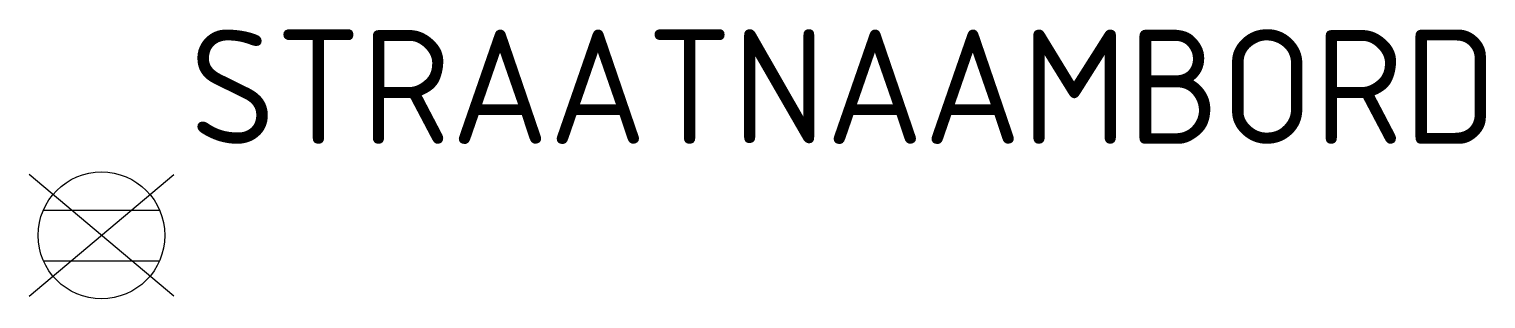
# Model space of a CAD drawing. Extents: x -1.1 to 21.9, y -1 to 3.3.
import ezdxf

# ---------------------------------------------------------------- set-up
doc = ezdxf.new("R2010")
doc.units = 0
doc.styles.add('NLCS-ISO', font='NLCS-ISO.ttf')

msp = doc.modelspace()

# ---------------------------------------------------------------- linework, layer by layer
for p, q in [((-1.142, -0.958), (1.142, 0.958)), ((1.142, -0.958), (-1.142, 0.958)), ((-0.917, 0.4), (0.917, 0.4)), ((-0.917, -0.4), (0.917, -0.4))]:
    msp.add_line(p, q)
msp.add_circle((0, 0), 1)

# ---------------------------------------------------------------- texts
at = {"style": 'NLCS-ISO'}
msp.add_attdef('STRAATNAAMBORD', (1.391, 1.444), 'N01', height=1.8, dxfattribs=at)

doc.saveas('drawing.dxf')
